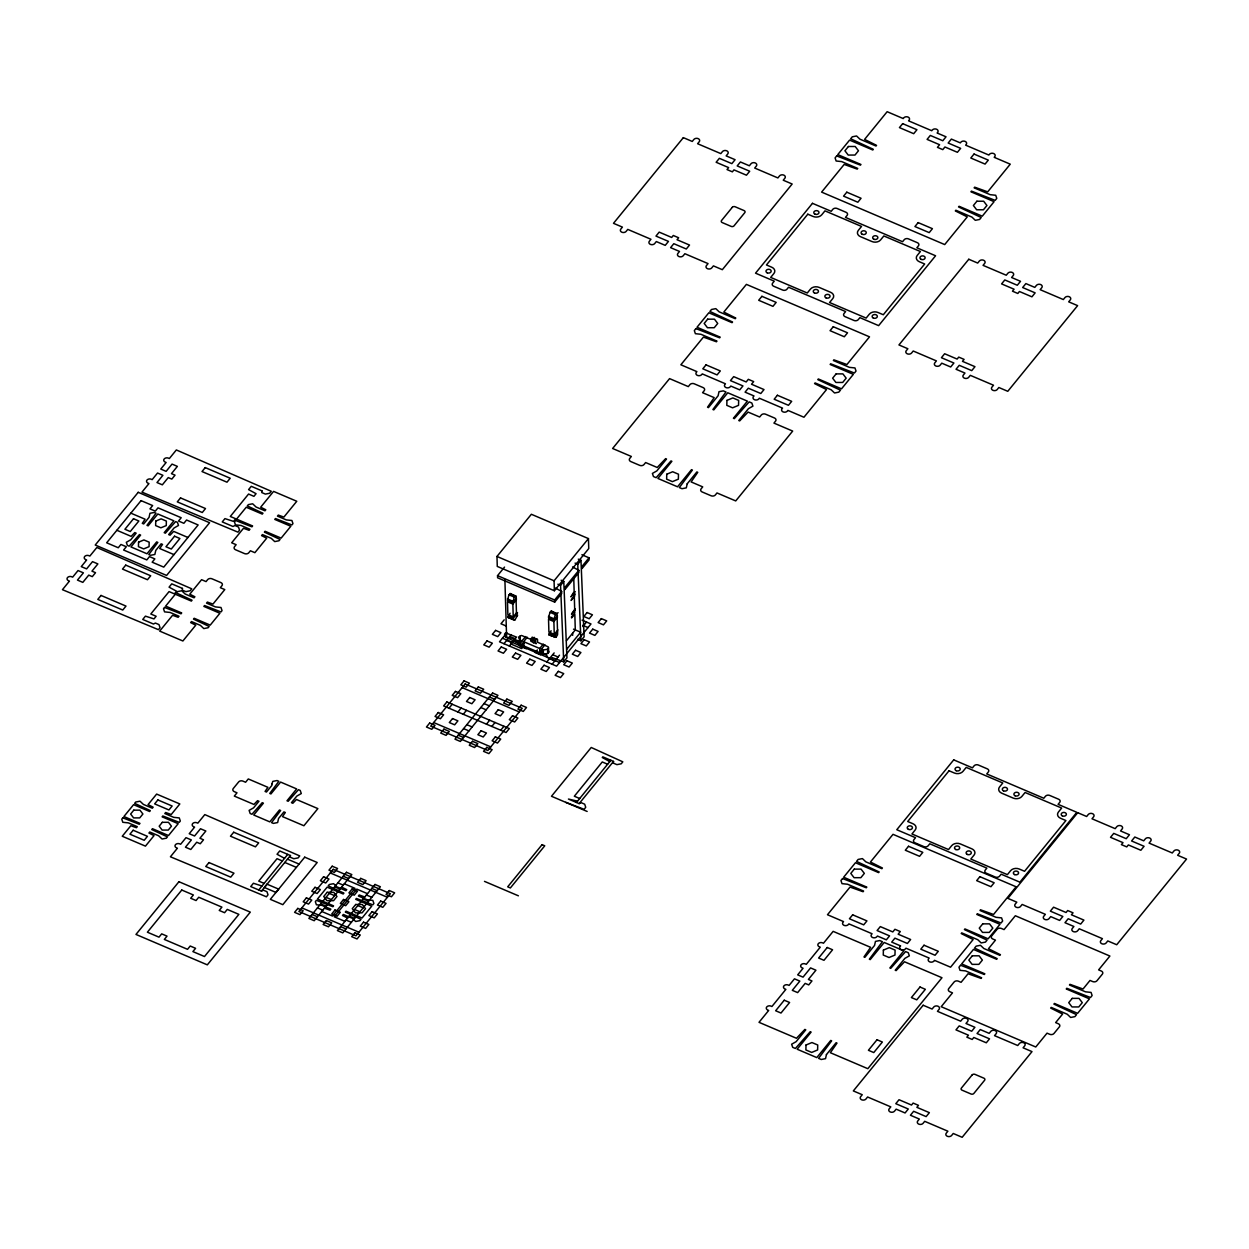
<?xml version="1.0" encoding="UTF-8"?>
<svg xmlns="http://www.w3.org/2000/svg" width="1249" height="1249" viewBox="0 0 1249 1249"><rect width="100%" height="100%" fill="white"/><g stroke="black" fill="none" stroke-linecap="round" stroke-linejoin="round"><path stroke-width="1.5" d="M284.538 858.344L277.044 854.254L279.729 850.959L290.439 855.518L290.252 857.22L293.827 858.734L298.105 857.907L299.729 855.924L204.805 814.598L197.826 823.169L196.936 822.794A3.123 2.279 -1.7 0 0 192.643 823.622A3.123 2.279 -1.7 0 0 193.704 826.744L194.594 827.119L189.224 833.707L194.579 835.987L200.496 828.743L205.835 831.022L199.934 838.266L203.509 839.796L200.277 843.746L196.718 842.232L190.8 849.476L185.445 847.197L191.362 839.952L186.007 837.673L180.637 844.262L179.747 843.871A3.123 2.279 -1.7 0 0 175.453 844.714A3.123 2.279 -1.7 0 0 176.515 847.837L177.405 848.212L170.426 856.783L266.412 896.798L268.02 894.815L266.958 891.692L263.398 890.178L261.416 891.115L250.721 886.556L253.406 883.262L261.978 886.009M609.777 761.609L602.283 757.519L602.814 756.863L613.524 761.422L613.337 763.123L616.912 764.638L621.206 763.81L622.814 761.828L591.23 747.48L551.48 796.269L587.155 811.46M516.446 598.365L512.808 602.627L507.453 600.347L508.968 594.821L510.591 593.556M512.808 602.627L514.307 597.1L515.946 595.835M557.476 615.851L553.838 620.113L548.483 617.833L549.997 612.307L551.621 611.042M553.838 620.113L555.352 614.586L558.069 612.713M557.616 634.664L556.024 637.349L548.998 634.914L551.106 630.745M517.632 615.148L514.994 619.863L513.308 619.707L507.968 617.428L510.06 613.259M548.28 646.841L548.764 652.15L547.687 653.461L543.409 654.304L541.629 653.539L541.488 649.277L544.892 644.718M513.308 619.707L513.277 618.286L517.57 612.791M575.336 594.024L571.074 600.457L574.696 596.007M554.353 637.193L557.522 631.651M496.977 556.461L531.356 514.276L588.451 538.6L588.747 548.561L554.369 590.746L497.274 566.422L496.977 556.461L554.072 580.785L554.369 590.746M555.352 588.045L561.613 591.417L561.675 593.54L554.697 602.112L497.602 577.787L497.539 575.648L504.534 567.093M258.746 889.975L287.754 854.378M261.416 891.115L290.439 855.518M512.855 604.063L507.5 601.768L507.875 614.586L513.23 616.865L512.855 604.063L516.477 599.614M504.19 619.832L500.974 623.782L506.329 626.077M513.23 616.865L516.852 612.416M506.875 632.775L499.506 641.814L556.601 666.139L590.98 623.954L582.05 620.16M449 708.199L452.216 704.249M554.072 580.785L588.451 538.6M503.956 643.703L511.325 634.679M509.311 645.998L516.68 636.959M539.63 651.572L546.781 655.335A3.123 1.811 39.2 0 0 549.513 658.598A3.123 1.811 39.2 0 0 552.136 657.614L563.721 661.845L560.567 585.344L563.783 581.394L561.113 580.254M577.584 639.332L580.91 640.753L577.756 564.251L580.972 560.301L578.303 559.162M457.915 711.992L461.131 708.042M524.564 642.283L522.004 645.171L520.208 644.422L519.022 637.037L521.52 635.429M519.147 641.299L520.224 639.988L520.099 635.71M554.697 602.112L554.634 599.988L561.613 591.417M578.818 570.325L564.845 587.452L564.907 589.59L578.88 572.464L578.818 570.325L572.542 566.952M589.013 557.803L582.034 566.375L582.096 568.498L589.075 559.942L589.013 557.803L581.878 554.759M463.27 714.272L466.486 710.322M542.253 649.808L539.833 652.774L523.784 645.936L523.659 641.674L527.281 637.224M524.143 642.548L520.927 646.498L526.282 648.777M524.002 645.655L521.629 648.574L510.935 644.016M522.425 635.819L532.23 640.003L534.385 637.365M533.432 642.954L535.587 640.315L535.68 643.516M575.274 591.62L570.965 596.897L574.15 591.511L573.759 578.24M553.885 621.534L548.53 619.254L548.904 632.056L554.259 634.351L553.885 621.534L557.507 617.084M537.351 649.948L535.197 652.571L540.552 654.851L542.691 652.228M539.833 652.774L539.709 648.512L543.331 644.062M554.259 634.351L557.897 629.902M575.086 608.809L571.48 614.18L575.118 609.918M486.454 724.155L489.686 720.205M541.488 649.277L543.284 650.026L547.562 649.199L548.639 647.872M491.809 726.434L495.041 722.484M546.781 661.954L554.15 652.915M566.468 640.753L575.289 629.933L574.821 614.274L571.589 617.927L571.558 616.819L574.79 612.853L574.197 592.947M552.136 664.234L559.505 655.194M582.83 626.576L586.515 622.049M500.724 730.243L503.956 726.293M566.671 649.339L580.644 632.213L573.51 629.168M563.721 661.845L566.937 657.88L563.783 581.394M580.91 640.753L584.126 636.803L580.972 560.301M576.46 802.467L610.855 760.282M577.538 801.155L568.436 799.048L579.146 803.607L613.524 761.422M522.004 645.171L521.863 640.909L525.72 636.553M579.146 803.607L581.113 802.67L584.673 804.184L585.734 807.307L584.126 809.29L565.75 802.342M536.758 638.942L531.387 641.19L531.309 638.348L531.153 641.408L536.399 643.641M507.968 617.428L514.994 619.863M548.998 634.914L556.024 637.349M513.62 640.721L519.194 642.72L520.037 641.674L511.122 637.88L505.58 637.302L504.518 634.18L505.595 632.868L515.447 636.693M364.817 896.985L359.228 894.987L358.385 896.017L367.3 899.811L372.842 900.404L373.904 903.511L372.827 904.838L356.402 898.453L355.7 899.311L371.749 906.149L362.085 918.015L346.02 911.177L345.317 912.035L361.008 919.342L359.931 920.654L355.653 921.497L352.265 918.265L343.334 914.471L342.491 915.501L347.612 918.062M324.428 908.179L330.001 910.178L330.844 909.147L321.93 905.353L316.403 904.76L315.326 901.653L316.403 900.326L332.843 906.712L333.545 905.853L317.48 899.015L327.144 887.149L343.21 893.987L343.912 893.129L328.222 885.838L329.299 884.511L333.592 883.683L336.98 886.899L345.895 890.693L346.738 889.663L341.617 887.102M575.071 563.112L577.756 564.251M557.881 584.204L560.567 585.344M497.539 575.648L554.634 599.988M510.029 593.494L515.384 595.789M551.074 610.98L556.414 613.259M510.622 594.259L515.978 596.554L516.555 616.46M551.652 611.745L557.007 614.024L557.6 633.946M582.674 625.296L588.029 627.576M508.968 594.821L514.307 597.1M549.997 612.307L555.352 614.586M507.406 598.927L512.761 601.206M548.452 616.413L553.791 618.692M507.921 616.007L513.277 618.286M548.951 633.493L554.306 635.772M547.405 646.467L537.585 642.283L537.507 639.426L532.152 637.146L532.23 640.003M519.022 637.037L520.084 640.144L521.863 640.909M523.659 641.674L539.709 648.512M509.873 636.459L515.228 638.739M552.698 654.71L558.038 656.99M502.457 638.192L559.552 662.516M506.641 640.409L511.996 642.689M549.466 658.66L554.821 660.94M130.848 513.152L145.118 519.225L142.277 523.347L143.682 523.94L149.053 517.351L149.958 513.292L154.236 512.465L156.031 513.214L146.976 525.345L148.131 525.845L157.811 513.979L173.861 520.817L164.197 532.683L165.368 533.182L175.656 521.582L177.436 522.347L178.498 525.454L174.033 527.999L168.662 534.588L170.051 535.181L173.658 531.387L187.928 537.476M116.875 530.279L131.145 536.367L134.751 532.574L136.157 533.167L130.786 539.755L126.321 542.3L127.382 545.407L129.162 546.172L139.451 534.572L140.622 535.072L130.942 546.937L147.007 553.775L156.671 541.91L157.842 542.409L148.787 554.54L150.567 555.29L154.86 554.462L155.766 550.403L161.137 543.815L162.542 544.408L159.7 548.53L173.97 554.603M489.374 696.989L494.729 699.268M462.161 687.621L519.256 711.946M484.003 703.577L489.358 705.857M480.787 707.527L486.126 709.807M607.623 764.247L602.268 761.968L574.337 796.238L579.692 798.517M466.814 724.67L472.169 726.949M463.582 728.62L468.937 730.899M433.684 722.547L490.779 746.871M458.211 735.208L463.566 737.488M484.487 881.372L518.397 895.814M343.241 876.252L348.596 878.531M371.796 888.414L377.151 890.693M330.314 872.957L387.393 897.282M287.473 859.14L299.073 864.089M344.302 883.792L355.013 888.367L332.453 916.032L321.742 911.473M367.503 893.675L356.792 889.116L334.232 916.797L344.927 921.356M337.87 882.84L343.225 885.119M366.425 895.002L371.78 897.282M282.383 860.967L277.028 858.688L258.762 881.107L264.117 883.386M284.788 862.45L296.388 867.384M334.654 886.79L340.009 889.069M363.194 898.952L368.549 901.232M329.283 893.378L334.638 895.658M357.823 905.541L363.178 907.82M326.051 897.344L331.407 899.623M354.607 909.506L359.962 911.786M320.681 903.933L326.036 906.212M349.236 916.095L354.575 918.374M317.465 907.882L322.82 910.162M346.004 920.045L351.359 922.324M301.836 907.882L358.931 932.207M312.094 914.471L317.433 916.75M340.634 926.633L345.989 928.913M548.42 651.104L548.764 652.15M572.604 633.227L572.667 635.351M547.562 649.199L547.687 653.461M543.284 650.026L543.409 654.304M523.565 644.734L523.581 645.452A3.123 1.811 39.2 0 1 520.974 646.436A3.123 1.811 39.2 0 1 518.241 643.157L506.61 637.505L504.893 579.489M520.084 640.144L520.208 644.422M138.561 542.191L138.436 546.672L143.697 548.904L149.068 546.656L149.177 542.175L143.916 539.943L138.561 542.191M155.75 521.098L155.641 525.579L160.887 527.812L166.258 525.579L166.367 521.098L161.121 518.85L155.75 521.098M666.763 474.214L666.638 479.163L672.43 481.63L678.363 479.163L678.488 474.214L672.68 471.747L666.763 474.214M726.934 400.398L726.809 405.347L732.601 407.814L738.534 405.347L738.659 400.398L732.851 397.931L726.934 400.398M806.011 1045.007L805.886 1049.956L811.694 1052.423L817.611 1049.956L817.736 1045.007L811.944 1042.54L806.011 1045.007M883.386 950.099L883.262 955.048L889.054 957.515L894.971 955.048L895.096 950.099L889.304 947.632L883.386 950.099M272.032 783.748L271.845 785.449L266.474 792.038L265.069 791.444L267.911 787.323L248.286 778.954L245.6 782.249L242.915 781.109A3.123 2.279 -1.7 0 0 238.637 781.952L233.266 788.541A3.123 2.279 -1.7 0 0 234.328 791.663L236.998 792.803L234.312 796.097L253.937 804.45L257.544 800.671L258.949 801.265L253.578 807.853L249.113 810.382L250.175 813.505L251.955 814.27L262.243 802.67L263.414 803.169L253.734 815.019L269.8 821.873L279.464 810.008L280.635 810.507L271.579 822.623L273.359 823.388L277.653 822.545L278.558 818.501L283.929 811.897L285.334 812.506L282.493 816.612L303.897 825.745L317.87 808.603L296.45 799.485L292.844 803.279L291.454 802.67L296.825 796.081L301.29 793.552L300.228 790.43L298.449 789.68L288.16 801.28L286.989 800.781L296.653 788.915L280.603 782.077L270.924 793.942L269.768 793.443L278.824 781.312L277.028 780.547L272.75 781.39L272.032 783.748M687.2 483.816L686.294 487.859L682.001 488.702L679.331 487.563L692.399 470.046L691.509 469.671L677.536 486.798L657.911 478.445L671.884 461.303L670.994 460.928L656.131 477.68L653.461 476.54L652.4 473.418L656.865 470.889L666.529 459.023L665.639 458.648L657.224 467.485L645.624 462.552L644.016 464.519A3.123 2.279 -1.7 0 1 639.722 465.362L630.807 461.568A3.123 2.279 -1.7 0 1 629.746 458.445L631.354 456.463L612.619 448.485L669.573 378.619L688.308 386.612L689.916 384.63A3.123 2.279 -1.7 0 1 694.194 383.786L703.125 387.596A3.123 2.279 -1.7 0 1 704.186 390.718L702.578 392.686L714.178 397.635L707.543 407.236L708.433 407.611L718.113 395.761L719.002 391.702L723.296 390.859L725.981 391.999L712.898 409.516L713.788 409.891L727.761 392.764L747.386 401.132L733.413 418.259L734.303 418.634L749.166 401.881L751.851 403.021L752.913 406.144L748.432 408.673L738.768 420.538L739.658 420.913L748.073 412.076L759.657 417.01L761.281 415.043A3.123 2.279 -1.7 0 1 765.559 414.2L774.489 417.993A3.123 2.279 -1.7 0 1 775.551 421.116L773.943 423.099L792.678 431.077L735.723 500.927L716.988 492.949L715.38 494.932A3.123 2.279 -1.7 0 1 711.087 495.759L702.172 491.965A3.123 2.279 -1.7 0 1 701.111 488.843L702.719 486.876L691.119 481.927L697.754 472.325L696.864 471.95L687.2 483.816M826.432 1054.593L825.542 1058.652L821.249 1059.495L818.579 1058.356L831.647 1040.839L830.757 1040.448L816.784 1057.591L797.159 1049.222L811.132 1032.096L810.242 1031.705L795.379 1048.473L792.709 1047.333L791.632 1044.211L796.113 1041.682L805.777 1029.816L804.887 1029.426L796.472 1038.278L759.017 1022.322L768.681 1010.457L767.792 1010.066A3.123 2.279 -1.7 0 1 766.73 1006.959A3.123 2.279 -1.7 0 1 771.008 1006.116L771.913 1006.507L785.871 989.364L784.981 988.989A3.123 2.279 -1.7 0 1 783.919 985.867A3.123 2.279 -1.7 0 1 788.213 985.024L789.103 985.414L794.473 978.826L799.828 981.105L792.303 990.332L797.658 992.612L805.168 983.385L808.743 984.899L811.959 980.949L808.4 979.419L815.925 970.208L810.57 967.913L803.045 977.14L797.689 974.86L803.06 968.272L802.17 967.897A3.123 2.279 -1.7 0 1 801.109 964.774A3.123 2.279 -1.7 0 1 805.402 963.947L806.292 964.322L820.265 947.179L819.36 946.804A3.123 2.279 -1.7 0 1 818.298 943.682A3.123 2.279 -1.7 0 1 822.591 942.854L823.481 943.229L833.145 931.364L870.615 947.335L863.98 956.937L864.87 957.312L874.55 945.446L875.455 941.403L879.733 940.559L882.419 941.699L869.335 959.216L870.225 959.591L884.198 942.464L903.823 950.817L889.85 967.959L890.74 968.334L905.603 951.582L908.288 952.722L909.35 955.844L904.869 958.373L895.205 970.239L896.095 970.614L904.51 961.777L941.98 977.733L867.836 1068.691L830.366 1052.72L837.002 1043.118L836.112 1042.728L826.432 1054.593M182.463 588.42L182.276 590.121L185.851 591.636L190.145 590.793L191.753 588.825L96.844 547.499L89.85 556.07L88.96 555.68A3.123 2.279 -1.7 0 0 84.667 556.523A3.123 2.279 -1.7 0 0 85.744 559.63L86.634 560.02L81.263 566.609L86.603 568.888L92.52 561.644L97.875 563.923L91.958 571.168L95.533 572.682L92.301 576.648L88.741 575.118L82.824 582.377L77.469 580.098L83.386 572.838L78.031 570.559L72.661 577.147L71.771 576.773A3.123 2.279 -1.7 0 0 67.477 577.616A3.123 2.279 -1.7 0 0 68.539 580.723L69.444 581.113L62.45 589.684L158.436 629.683L160.044 627.716L158.982 624.594L155.422 623.064L153.455 624.016L142.745 619.457L145.43 616.147L154.002 618.911L156.141 616.272L150.801 613.993L169.068 591.589L174.407 593.868L176.562 591.23L169.068 587.155L171.753 583.861L182.463 588.42M261.978 490.873L261.79 492.574L265.366 494.089L269.643 493.261L271.267 491.279L176.343 449.952L169.364 458.524L168.474 458.149A3.123 2.279 -1.7 0 0 164.181 458.976A3.123 2.279 -1.7 0 0 165.243 462.099L166.133 462.473L160.762 469.062L166.117 471.357L172.034 464.097L177.374 466.377L171.472 473.636L175.047 475.151L171.816 479.101L168.256 477.586L162.339 484.831L156.984 482.551L162.901 475.307L157.546 473.028L152.175 479.616L151.285 479.241A3.123 2.279 -1.7 0 0 146.992 480.069A3.123 2.279 -1.7 0 0 148.053 483.191L148.943 483.566L141.964 492.137L237.95 532.152L239.558 530.169L238.497 527.047L234.937 525.532L232.954 526.469L222.26 521.91L224.945 518.616L233.516 521.379L235.655 518.741L230.3 516.462L248.567 494.042L253.922 496.337L256.076 493.698L248.582 489.608L251.268 486.314L261.978 490.873M138.217 492.309L95.236 545.032L166.601 575.446L209.582 522.722L138.217 492.309M141.059 500.63L106.665 542.8L118.265 547.749L120.95 544.455L126.305 546.734L123.62 550.028L146.804 559.911L149.49 556.617L154.845 558.896L152.159 562.191L163.76 567.124L198.138 524.955L186.554 520.006L183.868 523.3L178.513 521.02L181.199 517.726L157.999 507.843L155.313 511.138L149.958 508.858L152.643 505.564L141.059 500.63M133.502 518.725L124.916 529.264L130.271 531.543L138.858 521.005L133.502 518.725M101.013 595.445L97.797 599.411L122.761 610.043L125.993 606.093L101.013 595.445M125.727 565.126L122.496 569.091L147.476 579.723L150.707 575.773L125.727 565.126M180.527 497.914L177.296 501.864L202.276 512.512L205.507 508.546L180.527 497.914M205.242 467.594L202.01 471.544L226.99 482.192L230.222 478.242L205.242 467.594M174.548 536.211L165.945 546.75L171.3 549.029L179.903 538.491L174.548 536.211M164.556 607.436L163.494 608.747L164.556 611.869L170.083 612.447L179.013 616.241L178.154 617.287L172.581 615.289L159.685 631.104L182.885 640.987L195.765 625.171L190.644 622.611L191.487 621.565L200.418 625.374L203.806 628.59L208.083 627.747L209.161 626.436L193.486 619.129L194.188 618.271L210.238 625.109L219.902 613.259L203.852 606.405L204.555 605.546L220.979 611.932L222.057 610.62L220.995 607.498L215.453 606.92L206.538 603.111L207.381 602.08L212.97 604.079L224.789 589.575L220.324 587.686L221.932 585.703A3.123 2.279 -1.7 0 0 220.87 582.58L211.955 578.787A3.123 2.279 -1.7 0 0 207.662 579.614L206.054 581.597L201.589 579.692L189.77 594.196L194.891 596.757L194.048 597.803L185.133 593.993L181.745 590.777L177.452 591.62L176.374 592.932L192.065 600.223L191.362 601.097L175.313 594.243L165.633 606.108L181.698 612.947L180.996 613.821L164.556 607.436M235.483 520.443L234.406 521.754L235.468 524.877L240.995 525.454L249.925 529.248L249.082 530.294L243.493 528.296L231.674 542.784L236.139 544.689L234.531 546.672A3.123 2.279 -1.7 0 0 235.593 549.779L244.507 553.588A3.123 2.279 -1.7 0 0 248.801 552.745L250.409 550.778L254.874 552.667L266.693 538.178L261.572 535.618L262.415 534.572L271.33 538.381L274.718 541.598L279.011 540.755L280.073 539.443L264.398 532.136L265.1 531.278L281.15 538.116L290.83 526.266L274.764 519.412L275.467 518.554L291.891 524.939L292.969 523.628L291.907 520.505L286.38 519.927L277.45 516.118L278.293 515.088L283.882 517.086L296.778 501.271L273.578 491.388L260.682 507.203L265.803 509.764L264.96 510.794L256.045 507L252.657 503.784L248.364 504.612L247.302 505.939L262.977 513.23L262.274 514.104L246.225 507.25L236.545 519.116L252.61 525.954L251.908 526.828L235.483 520.443M122.839 817.861L121.762 819.172L122.824 822.295L128.35 822.872L137.281 826.666L136.438 827.712L130.848 825.714L122.261 836.252L145.446 846.135L154.049 835.597L148.928 833.036L149.771 831.99L158.685 835.8L162.073 839.016L166.367 838.173L167.428 836.861L151.754 829.555L152.456 828.696L168.506 835.534L178.185 823.684L162.12 816.83L162.823 815.972L179.247 822.357L180.324 821.046L179.263 817.923L173.736 817.346L164.806 813.536L165.649 812.506L171.238 814.504L179.825 803.95L156.64 794.083L148.038 804.621L153.159 807.182L152.316 808.212L143.401 804.418L140.013 801.202L135.719 802.03L134.658 803.357L150.333 810.648L149.63 811.507L133.581 804.668L123.901 816.534L139.966 823.372L139.263 824.246L122.839 817.861M133.799 810.148L130.645 814.02L133.612 817.908L139.732 817.908L142.901 814.02L139.935 810.148L133.799 810.148M683.344 137.64L613.493 223.321L622.424 227.115L620.8 229.098A3.123 2.279 -1.7 0 0 621.877 232.22A3.123 2.279 -1.7 0 0 626.155 231.377L627.763 229.394L650.963 239.277L649.355 241.26A3.123 2.279 -1.7 0 0 650.417 244.382A3.123 2.279 -1.7 0 0 654.71 243.539L656.318 241.557L665.233 245.366L668.465 241.4L655.975 236.092L659.191 232.127L671.681 237.451L673.289 235.483L678.644 237.763L677.036 239.73L689.526 245.054L686.294 249.004L673.804 243.696L670.588 247.645L679.503 251.439L677.895 253.422A3.123 2.279 -1.7 0 0 678.956 256.545A3.123 2.279 -1.7 0 0 683.25 255.702L684.858 253.719L708.058 263.601L706.45 265.584A3.123 2.279 -1.7 0 0 707.512 268.707A3.123 2.279 -1.7 0 0 711.789 267.864L713.413 265.881L722.328 269.69L792.163 184.009L783.248 180.215L784.856 178.232A3.123 2.279 -1.7 0 0 783.794 175.11A3.123 2.279 -1.7 0 0 779.501 175.953L777.893 177.936L754.708 168.053L756.316 166.07A3.123 2.279 -1.7 0 0 755.255 162.948A3.123 2.279 -1.7 0 0 750.961 163.791L749.353 165.774L740.423 161.964L737.207 165.914L749.697 171.238L746.465 175.203L733.975 169.88L732.367 171.847L727.012 169.567L728.635 167.6L716.145 162.276L719.362 158.326L731.852 163.635L735.083 159.685L726.153 155.891L727.761 153.908A3.123 2.279 -1.7 0 0 726.699 150.786A3.123 2.279 -1.7 0 0 722.422 151.629L720.798 153.611L697.613 143.729L699.221 141.746A3.123 2.279 -1.7 0 0 698.16 138.623A3.123 2.279 -1.7 0 0 693.866 139.466L692.258 141.449L683.344 137.64M133.159 830.242L129.943 834.207L144.213 840.28L147.429 836.33L133.159 830.242M157.874 799.938L154.657 803.888L168.927 809.961L172.143 806.011L157.874 799.938M162.354 822.31L159.185 826.182L162.151 830.07L168.287 830.07L171.441 826.182L168.474 822.31L162.354 822.31M178.935 881.716L135.969 934.439L207.318 964.852L250.3 912.129L178.935 881.716M732.289 207.334L721.547 220.511A2.076 1.514 -1.7 0 0 722.25 222.587L731.165 226.397A2.076 1.514 -1.7 0 0 734.037 225.835L744.779 212.658A2.076 1.514 -1.7 0 0 744.061 210.581L735.146 206.772A2.076 1.514 -1.7 0 0 732.289 207.334M181.776 890.037L147.398 932.207L158.998 937.156L161.683 933.862L167.023 936.141L164.337 939.435L187.537 949.318L190.223 946.024L195.578 948.303L192.892 951.597L204.493 956.531L238.871 914.362L227.271 909.413L224.586 912.707L219.231 910.427L221.916 907.133L198.732 897.25L196.046 900.545L190.691 898.265L193.376 894.971L181.776 890.037M208.989 862.559L205.757 866.509L230.737 877.157L233.969 873.192L208.989 862.559M233.704 832.24L230.472 836.19L255.452 846.838L258.684 842.872L233.704 832.24M695.927 328.596L694.319 330.579L695.381 333.686L700.923 334.279L716.973 341.118L716.442 341.773L703.421 337.105L680.861 364.786L696.911 371.624L696.38 372.28A3.123 2.279 -1.7 0 0 697.442 375.403A3.123 2.279 -1.7 0 0 701.719 374.575L702.266 373.904L725.45 383.786L724.92 384.442A3.123 2.279 -1.7 0 0 725.981 387.565A3.123 2.279 -1.7 0 0 730.275 386.737L730.806 386.066L739.736 389.875L742.952 385.925L730.462 380.602L733.694 376.636L746.184 381.96L748.323 379.321L753.678 381.601L751.523 384.239L764.013 389.563L760.797 393.513L748.307 388.205L745.075 392.155L754.006 395.949L753.459 396.62A3.123 2.279 -1.7 0 0 754.537 399.727A3.123 2.279 -1.7 0 0 758.814 398.899L759.361 398.228L782.545 408.111L782.015 408.782A3.123 2.279 -1.7 0 0 783.076 411.889A3.123 2.279 -1.7 0 0 787.37 411.062L787.9 410.39L803.95 417.244L826.526 389.563L814.567 383.584L815.097 382.928L831.163 389.766L834.551 392.982L838.828 392.139L840.452 390.172L817.783 379.634L818.329 378.962L841.514 388.845L853.348 374.357L830.148 364.474L830.679 363.802L854.41 373.029L856.033 371.062L854.956 367.94L849.429 367.362L833.364 360.508L833.91 359.853L846.931 364.521L869.507 336.84L746.402 284.382L723.827 312.063L735.786 318.042L735.239 318.698L719.19 311.86L715.802 308.644L711.508 309.487L709.9 311.454L732.554 322.008L732.023 322.664L708.823 312.781L697.004 327.269L720.205 337.152L719.658 337.823L695.927 328.596M836.689 155.922L835.081 157.889L836.143 161.012L841.685 161.589L857.735 168.443L857.204 169.099L844.183 164.431L821.608 192.112L944.712 244.57L967.272 216.889L955.329 210.909L955.86 210.238L971.925 217.092L975.313 220.308L979.591 219.465L981.214 217.498L958.545 206.944L959.091 206.288L982.276 216.171L994.095 201.667L970.91 191.784L971.441 191.128L995.172 200.355L996.796 198.372L995.718 195.266L990.192 194.672L974.126 187.834L974.673 187.178L987.694 191.846L1010.254 164.165L994.204 157.327L994.735 156.656A3.123 2.279 -1.7 0 0 993.673 153.549A3.123 2.279 -1.7 0 0 989.38 154.376L988.849 155.048L965.649 145.165L966.195 144.494A3.123 2.279 -1.7 0 0 965.134 141.387A3.123 2.279 -1.7 0 0 960.84 142.214L960.309 142.886L951.379 139.076L948.163 143.026L960.653 148.35L957.421 152.3L944.931 146.992L942.792 149.63L937.437 147.335L939.576 144.712L927.086 139.388L930.318 135.438L942.808 140.747L946.024 136.797L937.109 133.003L937.64 132.332A3.123 2.279 -1.7 0 0 936.578 129.225A3.123 2.279 -1.7 0 0 932.3 130.052L931.754 130.723L908.569 120.841L909.1 120.169A3.123 2.279 -1.7 0 0 908.039 117.063A3.123 2.279 -1.7 0 0 903.745 117.89L903.214 118.561L887.149 111.707L864.589 139.388L876.548 145.368L876.002 146.024L859.952 139.185L856.564 135.969L852.271 136.812L850.663 138.78L873.316 149.318L872.786 149.989L849.585 140.107L837.767 154.595L860.967 164.478L860.42 165.133L836.689 155.922M707.668 319.166L704.186 323.444L707.465 327.722L714.225 327.722L717.722 323.444L714.444 319.166L707.668 319.166M848.43 146.492L844.933 150.77L848.212 155.063L854.987 155.063L858.469 150.77L855.206 146.492L848.43 146.492M812.475 203.322L755.536 273.172L774.271 281.166L772.647 283.133A3.123 2.279 -1.7 0 0 773.709 286.255L782.639 290.049A3.123 2.279 -1.7 0 0 786.932 289.222L788.541 287.239L845.62 311.563L844.012 313.546A3.123 2.279 -1.7 0 0 845.073 316.668L854.004 320.462A3.123 2.279 -1.7 0 0 858.282 319.619L859.905 317.652L878.64 325.63L935.579 255.764L916.844 247.786L918.452 245.819A3.123 2.279 -1.7 0 0 917.391 242.696L908.476 238.887A3.123 2.279 -1.7 0 0 904.182 239.73L902.574 241.713L845.479 217.388L847.103 215.406A3.123 2.279 -1.7 0 0 846.026 212.283L837.111 208.489A3.123 2.279 -1.7 0 0 832.818 209.317L831.209 211.3L812.475 203.322M807.806 214.203L766.449 264.96L771.788 267.239A6.245 4.559 -1.7 0 1 773.927 273.469L770.695 277.419L807.276 293L810.492 289.05A6.245 4.559 -1.7 0 1 819.079 287.379L830.663 292.313A6.245 4.559 -1.7 0 1 832.802 298.558L829.57 302.508L866.15 318.089L869.366 314.139A6.245 4.559 -1.7 0 1 877.953 312.469L883.308 314.748L924.666 263.992L919.311 261.712A6.245 4.559 -1.7 0 1 917.188 255.483L920.404 251.533L883.839 235.952L880.607 239.902A6.245 4.559 -1.7 0 1 872.036 241.572L860.436 236.639A6.245 4.559 -1.7 0 1 858.313 230.394L861.529 226.444L824.964 210.862L821.733 214.812A6.245 4.559 -1.7 0 1 813.161 216.483L807.806 214.203M267.067 884.198L264.382 887.493L275.982 892.426L278.668 889.132L267.067 884.198M304.725 857.173L270.33 899.342L282.82 904.666L317.199 862.497L304.725 857.173M706.028 364.864L702.812 368.814L717.082 374.903L720.314 370.937L706.028 364.864M761.906 296.325L758.689 300.275L772.959 306.348L776.175 302.399L761.906 296.325M846.791 192.19L843.575 196.14L857.844 202.229L861.061 198.263L846.791 192.19M902.668 123.651L899.436 127.601L913.706 133.69L916.938 129.724L902.668 123.651M487.001 640.924L483.785 644.874L489.14 647.154L492.356 643.204L487.001 640.924M495.603 630.386L492.371 634.336L497.727 636.615L500.958 632.665L495.603 630.386M429.672 723.046L426.455 727.012L431.795 729.291L435.027 725.326L429.672 723.046M438.274 712.508L435.042 716.458L440.397 718.737L443.614 714.787L438.274 712.508M446.861 701.954L443.645 705.919L506.079 732.523L509.311 728.573L446.861 701.954M455.463 691.415L452.232 695.365L457.587 697.645L460.819 693.695L455.463 691.415M464.05 680.877L460.834 684.827L466.189 687.106L469.405 683.156L464.05 680.877M465.112 683.984L430.733 726.169L487.828 750.493L522.207 708.308L465.112 683.984M501.271 646.998L498.054 650.963L503.409 653.243L506.626 649.293L501.271 646.998M297.808 908.398L294.592 912.348L299.947 914.627L303.164 910.677L297.808 908.398M306.411 897.844L303.195 901.809L308.534 904.089L311.766 900.123L306.411 897.844M315.013 887.305L311.782 891.255L317.137 893.535L320.353 889.585L315.013 887.305M323.6 876.751L320.384 880.717L325.739 882.996L328.955 879.046L323.6 876.751M332.203 866.213L328.971 870.163L334.326 872.442L337.558 868.492L332.203 866.213M443.941 729.135L440.725 733.085L446.08 735.364L449.297 731.414L443.941 729.135M452.544 718.581L449.312 722.547L454.667 724.826L457.899 720.86L452.544 718.581M469.733 697.504L466.502 701.454L471.857 703.733L475.088 699.783L469.733 697.504M478.32 686.95L475.104 690.9L480.459 693.195L483.675 689.229L478.32 686.95M333.264 869.335L298.886 911.505L355.965 935.829L390.359 893.659L333.264 869.335M515.556 653.086L512.324 657.036L517.679 659.316L520.895 655.366L515.556 653.086M327.144 892.317L323.741 896.501L326.941 900.685L333.545 900.685L336.965 896.501L333.764 892.317L327.144 892.317M346.473 872.302L308.862 918.421L314.217 920.716L351.828 874.581L346.473 872.302M492.606 693.039L454.995 739.174L460.35 741.453L497.945 695.318L492.606 693.039M529.826 659.175L526.594 663.125L531.949 665.405L535.181 661.455L529.826 659.175M326.364 920.56L323.132 924.51L328.487 926.789L331.719 922.839L326.364 920.56M334.951 910.006L331.734 913.971L337.089 916.251L340.306 912.285L334.951 910.006M343.553 899.467L340.337 903.417L345.676 905.697L348.908 901.747L343.553 899.467M352.156 888.913L348.924 892.879L354.279 895.158L357.495 891.208L352.156 888.913M360.742 878.375L357.526 882.325L362.866 884.604L366.098 880.654L360.742 878.375M472.497 741.297L469.265 745.247L474.62 747.527L477.836 743.577L472.497 741.297M481.084 730.743L477.867 734.709L483.207 736.988L486.439 733.022L481.084 730.743M498.273 709.666L495.057 713.616L500.412 715.896L503.628 711.946L498.273 709.666M506.875 699.112L503.644 703.062L508.999 705.357L512.231 701.392L506.875 699.112M544.096 665.249L540.864 669.199L546.219 671.478L549.451 667.528L544.096 665.249M587.077 612.525L583.845 616.475L589.2 618.755L592.432 614.805L587.077 612.525M355.7 904.479L352.28 908.663L355.481 912.847L362.101 912.847L365.504 908.663L362.304 904.479L355.7 904.479M375.012 884.464L337.417 930.583L342.757 932.878L380.367 886.743L375.012 884.464M486.767 747.37L483.535 751.336L488.89 753.615L492.122 749.65L486.767 747.37M495.353 736.832L492.137 740.782L497.492 743.061L500.708 739.111L495.353 736.832M512.543 715.739L509.327 719.689L514.682 721.969L517.898 718.019L512.543 715.739M521.145 705.201L517.929 709.151L523.269 711.43L526.5 707.48L521.145 705.201M777.393 395.262L774.177 399.227L788.447 405.301L791.679 401.351L777.393 395.262M833.27 326.723L830.054 330.673L844.324 336.762L847.54 332.812L833.27 326.723M918.156 222.603L914.924 226.553L929.209 232.626L932.425 228.676L918.156 222.603M974.033 154.049L970.801 158.014L985.071 164.087L988.302 160.137L974.033 154.049M558.365 671.337L555.149 675.287L560.489 677.567L563.721 673.617L558.365 671.337M566.968 660.783L563.736 664.733L569.091 667.013L572.323 663.063L566.968 660.783M575.555 650.245L572.339 654.195L577.694 656.474L580.91 652.524L575.555 650.245M584.157 639.691L580.926 643.657L586.281 645.936L589.512 641.97L584.157 639.691M592.744 629.153L589.528 633.102L594.883 635.382L598.099 631.432L592.744 629.153M601.347 618.614L598.13 622.564L603.47 624.843L606.702 620.894L601.347 618.614M354.903 932.722L351.687 936.672L357.042 938.951L360.258 935.001L354.903 932.722M363.506 922.168L360.274 926.134L365.629 928.413L368.861 924.447L363.506 922.168M372.093 911.629L368.877 915.579L374.232 917.859L377.448 913.909L372.093 911.629M380.695 901.091L377.463 905.041L382.818 907.32L386.05 903.37L380.695 901.091M389.298 890.537L386.066 894.487L391.421 896.766L394.637 892.816L389.298 890.537M836.127 373.888L832.63 378.182L835.909 382.459L842.685 382.459L846.166 378.166L842.903 373.888L836.127 373.888M976.89 201.23L973.393 205.507L976.671 209.785L983.431 209.785L986.929 205.507L983.65 201.214L976.89 201.23M968.787 259.261L898.937 344.943L907.867 348.736L906.259 350.719A3.123 2.279 -1.7 0 0 907.32 353.842A3.123 2.279 -1.7 0 0 911.598 352.999L913.222 351.016L936.407 360.899L934.798 362.881A3.123 2.279 -1.7 0 0 935.86 366.004A3.123 2.279 -1.7 0 0 940.154 365.161L941.762 363.178L950.676 366.987L953.908 363.022L941.418 357.714L944.634 353.748L957.124 359.072L958.748 357.105L964.087 359.384L962.479 361.351L974.969 366.675L971.753 370.625L959.263 365.317L956.031 369.267L964.962 373.061L963.338 375.043A3.123 2.279 -1.7 0 0 964.415 378.166A3.123 2.279 -1.7 0 0 968.693 377.323L970.301 375.34L993.501 385.223L991.893 387.206A3.123 2.279 -1.7 0 0 992.955 390.328A3.123 2.279 -1.7 0 0 997.248 389.485L998.857 387.502L1007.771 391.312L1077.622 305.63L1068.691 301.836L1070.299 299.854A3.123 2.279 -1.7 0 0 1069.238 296.731A3.123 2.279 -1.7 0 0 1064.96 297.574L1063.336 299.557L1040.152 289.674L1041.76 287.692A3.123 2.279 -1.7 0 0 1040.698 284.569A3.123 2.279 -1.7 0 0 1036.405 285.412L1034.796 287.395L1025.882 283.585L1022.65 287.535L1035.14 292.859L1031.924 296.825L1019.434 291.501L1017.81 293.468L1012.471 291.189L1014.079 289.222L1001.589 283.898L1004.805 279.948L1017.295 285.256L1020.527 281.306L1011.596 277.512L1013.22 275.529A3.123 2.279 -1.7 0 0 1012.143 272.407A3.123 2.279 -1.7 0 0 1007.865 273.25L1006.257 275.233L983.057 265.35L984.665 263.367A3.123 2.279 -1.7 0 0 983.603 260.245A3.123 2.279 -1.7 0 0 979.31 261.088L977.702 263.071L968.787 259.261M542.082 844.652L507.703 886.821L510.373 887.961L544.751 845.792L542.082 844.652M842.56 878.547L840.936 880.529L842.013 883.652L847.54 884.23L863.605 891.068L863.059 891.724L850.038 887.071L827.478 914.736L843.528 921.59L842.997 922.246A3.123 2.279 -1.7 0 0 844.059 925.353A3.123 2.279 -1.7 0 0 848.352 924.525L848.883 923.87L872.083 933.752L871.537 934.408A3.123 2.279 -1.7 0 0 872.598 937.515A3.123 2.279 -1.7 0 0 876.892 936.688L877.423 936.032L886.353 939.826L889.569 935.876L877.079 930.552L880.311 926.602L892.801 931.926L894.94 929.287L900.295 931.567L898.156 934.205L910.63 939.513L907.414 943.479L894.924 938.155L891.708 942.105L900.623 945.915L900.092 946.57A3.123 2.279 -1.7 0 0 901.154 949.693A3.123 2.279 -1.7 0 0 905.431 948.85L905.978 948.194L929.162 958.077L928.631 958.732A3.123 2.279 -1.7 0 0 929.693 961.855A3.123 2.279 -1.7 0 0 933.987 961.012L934.517 960.356L950.583 967.194L973.143 939.513L961.184 933.534L961.73 932.878L977.78 939.716L981.168 942.933L985.461 942.105L987.069 940.122L964.415 929.584L964.946 928.928L988.146 938.811L999.965 924.307L976.765 914.424L977.311 913.768L1001.042 922.995L1002.65 921.013L1001.589 917.89L996.046 917.312L979.997 910.474L980.527 909.803L993.548 914.471L1016.124 886.79L893.019 834.332L870.444 862.029L882.403 868.008L881.872 868.664L865.807 861.826L862.419 858.594L858.141 859.437L856.517 861.42L879.187 871.958L878.64 872.614L855.456 862.731L843.637 877.235L866.822 887.118L866.291 887.774L842.56 878.547M854.3 869.117L850.803 873.41L854.082 877.688L860.842 877.688L864.339 873.394L861.061 869.117L854.3 869.117M953.721 759.86L896.782 829.726L915.517 837.704L913.893 839.687A3.123 2.279 -1.7 0 0 914.971 842.794L923.885 846.603A3.123 2.279 -1.7 0 0 928.179 845.76L929.787 843.793L986.882 868.117L985.258 870.085A3.123 2.279 -1.7 0 0 986.335 873.207L995.25 877.001A3.123 2.279 -1.7 0 0 999.543 876.174L1001.152 874.191L1019.887 882.169L1076.825 812.318L1058.09 804.34L1059.714 802.358A3.123 2.279 -1.7 0 0 1058.637 799.235L1049.722 795.441A3.123 2.279 -1.7 0 0 1045.429 796.284L1043.821 798.252L986.726 773.927L988.349 771.944A3.123 2.279 -1.7 0 0 987.272 768.838L978.357 765.028A3.123 2.279 -1.7 0 0 974.064 765.871L972.456 767.854L953.721 759.86M949.053 770.758L907.695 821.499L913.05 823.778A6.245 4.559 -1.7 0 1 915.174 830.007L911.942 833.973L948.522 849.554L951.738 845.604A6.245 4.559 -1.7 0 1 960.325 843.918L971.925 848.867A6.245 4.559 -1.7 0 1 974.048 855.097L970.816 859.047L1007.397 874.643L1010.628 870.678A6.245 4.559 -1.7 0 1 1019.2 869.007L1024.555 871.287L1065.912 820.546L1060.557 818.267A6.245 4.559 -1.7 0 1 1058.434 812.022L1061.666 808.072L1025.086 792.49L1021.854 796.44A6.245 4.559 -1.7 0 1 1013.282 798.111L1001.682 793.177A6.245 4.559 -1.7 0 1 999.559 786.948L1002.791 782.982L966.211 767.401L962.979 771.367A6.245 4.559 -1.7 0 1 954.408 773.037L949.053 770.758M852.661 914.814L849.429 918.764L863.699 924.853L866.931 920.903L852.661 914.814M908.523 846.276L905.306 850.226L919.576 856.314L922.792 852.349L908.523 846.276M784.247 1000.215L775.645 1010.753L781 1013.033L789.602 1002.494L784.247 1000.215M827.228 947.491L818.626 958.03L823.981 960.309L832.568 949.771L827.228 947.491M924.026 945.228L920.794 949.178L935.064 955.251L938.296 951.301L924.026 945.228M979.887 876.673L976.671 880.639L990.941 886.712L994.157 882.762L979.887 876.673M877.017 1039.746L868.414 1050.284L873.769 1052.564L882.372 1042.025L877.017 1039.746M919.998 987.022L911.395 997.561L916.75 999.84L925.353 989.302L919.998 987.022M982.744 923.854L979.263 928.132L982.526 932.41L989.302 932.41L992.799 928.132L989.52 923.854L982.744 923.854M1077.715 812.693L1007.881 898.374L1016.795 902.168L1015.187 904.151A3.123 2.279 -1.7 0 0 1016.249 907.274A3.123 2.279 -1.7 0 0 1020.542 906.431L1022.15 904.448L1045.351 914.33L1043.727 916.313A3.123 2.279 -1.7 0 0 1044.804 919.436A3.123 2.279 -1.7 0 0 1049.082 918.593L1050.69 916.61L1059.62 920.419L1062.837 916.469L1050.347 911.146L1053.578 907.196L1066.068 912.504L1067.676 910.537L1073.032 912.816L1071.423 914.783L1083.913 920.107L1080.682 924.073L1068.192 918.749L1064.975 922.699L1073.89 926.493L1072.282 928.475A3.123 2.279 -1.7 0 0 1073.344 931.598A3.123 2.279 -1.7 0 0 1077.637 930.755L1079.245 928.772L1102.43 938.655L1100.822 940.638A3.123 2.279 -1.7 0 0 1101.883 943.76A3.123 2.279 -1.7 0 0 1106.177 942.917L1107.785 940.934L1116.715 944.744L1186.55 859.062L1177.635 855.268L1179.243 853.286A3.123 2.279 -1.7 0 0 1178.182 850.179A3.123 2.279 -1.7 0 0 1173.888 851.006L1172.28 852.989L1149.08 843.106L1150.688 841.123A3.123 2.279 -1.7 0 0 1149.626 838.001A3.123 2.279 -1.7 0 0 1145.349 838.844L1143.725 840.827L1134.81 837.017L1131.594 840.983L1144.084 846.291L1140.852 850.257L1128.362 844.933L1126.754 846.9L1121.399 844.621L1123.007 842.653L1110.517 837.33L1113.749 833.38L1126.239 838.704L1129.455 834.738L1120.54 830.944L1122.148 828.961A3.123 2.279 -1.7 0 0 1121.087 825.839A3.123 2.279 -1.7 0 0 1116.793 826.682L1115.185 828.665L1092.001 818.782L1093.609 816.799A3.123 2.279 -1.7 0 0 1092.547 813.677A3.123 2.279 -1.7 0 0 1088.254 814.52L1086.646 816.503L1077.715 812.693M923.167 1005.242L853.332 1090.923L862.247 1094.717L860.639 1096.7A3.123 2.279 -1.7 0 0 861.701 1099.807A3.123 2.279 -1.7 0 0 865.994 1098.979L867.602 1096.997L890.802 1106.879L889.179 1108.862A3.123 2.279 -1.7 0 0 890.256 1111.969A3.123 2.279 -1.7 0 0 894.534 1111.142L896.158 1109.159L905.072 1112.968L908.288 1109.003L895.798 1103.694L899.03 1099.729L911.52 1105.053L913.128 1103.07L918.483 1105.365L916.875 1107.332L929.365 1112.656L926.134 1116.606L913.644 1111.282L910.427 1115.248L919.342 1119.042L917.734 1121.024A3.123 2.279 -1.7 0 0 918.796 1124.131A3.123 2.279 -1.7 0 0 923.089 1123.304L924.697 1121.321L947.882 1131.204L946.274 1133.186A3.123 2.279 -1.7 0 0 947.335 1136.293A3.123 2.279 -1.7 0 0 951.629 1135.466L953.237 1133.483L962.167 1137.293L1032.002 1051.611L1023.087 1047.817L1024.695 1045.835A3.123 2.279 -1.7 0 0 1023.634 1042.712A3.123 2.279 -1.7 0 0 1019.34 1043.555L1017.732 1045.522L994.532 1035.655L996.156 1033.672A3.123 2.279 -1.7 0 0 995.078 1030.55A3.123 2.279 -1.7 0 0 990.8 1031.393L989.177 1033.36L980.262 1029.566L977.046 1033.516L989.536 1038.84L986.304 1042.79L973.814 1037.482L972.206 1039.449L966.851 1037.17L968.459 1035.202L955.969 1029.879L959.201 1025.913L971.691 1031.237L974.907 1027.287L965.992 1023.493L967.6 1021.51A3.123 2.279 -1.7 0 0 966.539 1018.388A3.123 2.279 -1.7 0 0 962.245 1019.231L960.637 1021.198L937.453 1011.331L939.061 1009.348A3.123 2.279 -1.7 0 0 937.999 1006.226A3.123 2.279 -1.7 0 0 933.706 1007.069L932.097 1009.036L923.167 1005.242M960.575 965.243L958.967 967.21L960.028 970.332L965.571 970.91L981.62 977.764L981.089 978.42L968.069 973.752L961.074 982.323L958.405 981.183A3.123 2.279 -1.7 0 0 954.111 982.011L948.74 988.615A3.123 2.279 -1.7 0 0 949.818 991.722L952.487 992.861L941.2 1006.71L1035.764 1046.99L1047.037 1033.157L1049.722 1034.297A3.123 2.279 -1.7 0 0 1054 1033.454L1059.386 1026.865A3.123 2.279 -1.7 0 0 1058.309 1023.743L1055.639 1022.603L1062.618 1014.047L1050.674 1008.068L1051.205 1007.412L1067.271 1014.25L1070.643 1017.467L1074.936 1016.624L1076.544 1014.656L1053.891 1004.102L1054.437 1003.447L1077.622 1013.329L1089.44 998.841L1066.256 988.958L1066.787 988.287L1090.518 997.514L1092.126 995.531L1091.064 992.424L1085.522 991.831L1069.472 984.993L1070.003 984.337L1083.039 989.005L1090.018 980.434L1092.703 981.573A3.123 2.279 -1.7 0 0 1096.981 980.73L1102.352 974.142A3.123 2.279 -1.7 0 0 1101.29 971.019L1098.62 969.88L1109.893 956.047L1015.343 915.751L1004.055 929.599L1001.386 928.46A3.123 2.279 -1.7 0 0 997.092 929.287L991.722 935.876A3.123 2.279 -1.7 0 0 992.783 938.998L995.469 940.138L988.474 948.709L1000.433 954.689L999.887 955.344L983.837 948.506L980.449 945.29L976.156 946.133L974.548 948.1L997.202 958.639L996.671 959.31L973.471 949.427L961.652 963.916L984.852 973.798L984.306 974.47L960.575 965.243M972.315 955.813L968.834 960.091L972.112 964.369L978.873 964.369L982.37 960.091L979.091 955.813L972.315 955.813M972.128 1074.936L961.371 1088.113A2.076 1.514 -1.7 0 0 962.089 1090.19L971.004 1093.999A2.076 1.514 -1.7 0 0 973.861 1093.437L984.602 1080.26A2.076 1.514 -1.7 0 0 983.9 1078.184L974.985 1074.374A2.076 1.514 -1.7 0 0 972.128 1074.936M1072.235 998.373L1068.738 1002.666L1072.017 1006.944L1078.777 1006.944L1082.274 1002.65L1078.995 998.373L1072.235 998.373M1014.578 874.581A2.607 1.905 -1.7 0 0 1018.575 873.004A2.607 1.905 -1.7 0 0 1014.766 871.287A2.607 1.905 -1.7 0 0 1014.578 874.581M1062.384 815.925A2.607 1.905 -1.7 0 0 1066.381 814.348A2.607 1.905 -1.7 0 0 1062.587 812.646A2.607 1.905 -1.7 0 0 1062.384 815.925M1015.109 795.785A2.607 1.905 -1.7 0 0 1019.106 794.208A2.607 1.905 -1.7 0 0 1015.296 792.49A2.607 1.905 -1.7 0 0 1015.109 795.785M967.304 854.441A2.607 1.905 -1.7 0 0 971.3 852.864A2.607 1.905 -1.7 0 0 967.491 851.147A2.607 1.905 -1.7 0 0 967.304 854.441M955.704 849.507A2.607 1.905 -1.7 0 0 959.7 847.915A2.607 1.905 -1.7 0 0 955.891 846.213A2.607 1.905 -1.7 0 0 955.704 849.507M1003.509 790.851A2.607 1.905 -1.7 0 0 1007.506 789.274A2.607 1.905 -1.7 0 0 1003.712 787.557A2.607 1.905 -1.7 0 0 1003.509 790.851M956.234 770.711A2.607 1.905 -1.7 0 0 960.231 769.119A2.607 1.905 -1.7 0 0 956.422 767.417A2.607 1.905 -1.7 0 0 956.234 770.711M908.429 829.352A2.607 1.905 -1.7 0 0 912.426 827.775A2.607 1.905 -1.7 0 0 908.616 826.057A2.607 1.905 -1.7 0 0 908.429 829.352M873.332 318.042A2.607 1.905 -1.7 0 0 877.329 316.465A2.607 1.905 -1.7 0 0 873.519 314.748A2.607 1.905 -1.7 0 0 873.332 318.042M921.138 259.386A2.607 1.905 -1.7 0 0 925.134 257.809A2.607 1.905 -1.7 0 0 921.34 256.092A2.607 1.905 -1.7 0 0 921.138 259.386M873.863 239.246A2.607 1.905 -1.7 0 0 877.86 237.669A2.607 1.905 -1.7 0 0 874.05 235.952A2.607 1.905 -1.7 0 0 873.863 239.246M826.057 297.902A2.607 1.905 -1.7 0 0 830.054 296.325A2.607 1.905 -1.7 0 0 826.245 294.608A2.607 1.905 -1.7 0 0 826.057 297.902M814.457 292.953A2.607 1.905 -1.7 0 0 818.454 291.376A2.607 1.905 -1.7 0 0 814.645 289.659A2.607 1.905 -1.7 0 0 814.457 292.953M862.263 234.297A2.607 1.905 -1.7 0 0 866.26 232.72A2.607 1.905 -1.7 0 0 862.466 231.003A2.607 1.905 -1.7 0 0 862.263 234.297M814.988 214.157A2.607 1.905 -1.7 0 0 818.985 212.58A2.607 1.905 -1.7 0 0 815.175 210.862A2.607 1.905 -1.7 0 0 814.988 214.157M767.183 272.813A2.607 1.905 -1.7 0 0 771.179 271.236A2.607 1.905 -1.7 0 0 767.37 269.519A2.607 1.905 -1.7 0 0 767.183 272.813"/></g></svg>
